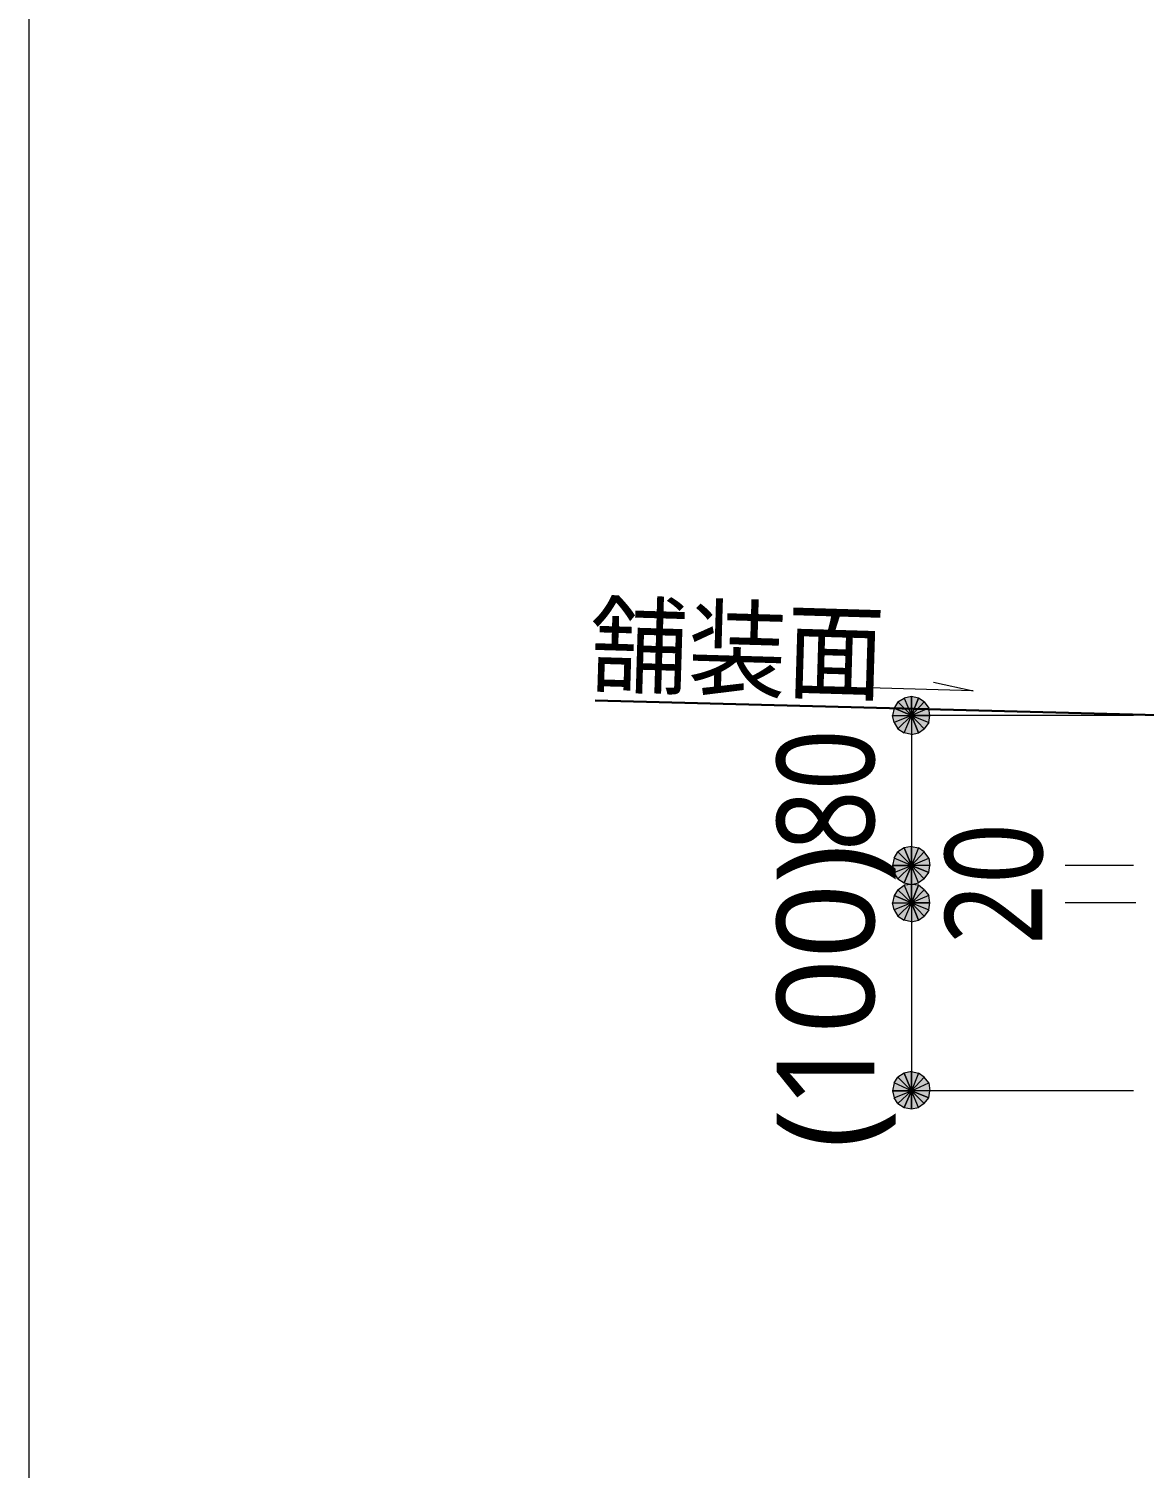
# Model space of a CAD drawing. Header units: millimetres. Extents: x 0 to 420, y 0 to 297.
# Drawn here: x 210.16 to 239.93, y 220.16 to 258.56 of the extents above; entities that cross this region are included whole.
import ezdxf
from ezdxf.enums import TextEntityAlignment as Align

# ---------------------------------------------------------------- set-up
doc = ezdxf.new("R2010")
doc.units = ezdxf.units.MM
doc.styles.add('kst32b', font='NotoSansJP-Variable.ttf')

msp = doc.modelspace()

# ---------------------------------------------------------------- hatches: boundary and pattern name
h = msp.add_hatch(color=7)
h.paths.add_polyline_path([(233.257, 240.432), (233.214, 240.242), (233.722, 240.242), (233.257, 240.432)])
h.paths.add_polyline_path([(233.214, 240.242), (233.722, 240.242), (233.257, 240.051), (233.214, 240.242)])
h.paths.add_polyline_path([(233.722, 240.242), (233.257, 240.051), (233.362, 239.882), (233.722, 240.242)])
h = msp.add_hatch(color=7)
h.paths.add_polyline_path([(233.722, 240.75), (233.532, 240.707), (233.722, 240.242), (233.722, 240.75)])
h.paths.add_polyline_path([(233.532, 240.707), (233.722, 240.242), (233.362, 240.601), (233.532, 240.707)])
h.paths.add_polyline_path([(233.722, 240.242), (233.362, 240.601), (233.257, 240.432), (233.722, 240.242)])
for points in [[(233.913, 240.707), (233.722, 240.75), (233.722, 240.242), (233.913, 240.707)], [(233.532, 235.775), (233.722, 235.733), (233.722, 236.241), (233.532, 235.775)], [(233.913, 235.712), (233.722, 235.733), (233.722, 235.246), (233.913, 235.712)], [(233.532, 229.785), (233.722, 229.743), (233.722, 230.23), (233.532, 229.785)]]:
    msp.add_hatch(color=7).paths.add_polyline_path(points)
h = msp.add_hatch(color=7)
h.paths.add_polyline_path([(234.209, 240.242), (234.188, 240.432), (233.722, 240.242), (234.209, 240.242)])
h.paths.add_polyline_path([(234.188, 240.432), (233.722, 240.242), (234.061, 240.601), (234.188, 240.432)])
h.paths.add_polyline_path([(233.722, 240.242), (234.061, 240.601), (233.913, 240.707), (233.722, 240.242)])
h = msp.add_hatch(color=7)
h.paths.add_polyline_path([(233.362, 239.882), (233.532, 239.776), (233.722, 240.242), (233.362, 239.882)])
h.paths.add_polyline_path([(233.532, 239.776), (233.722, 240.242), (233.722, 239.734), (233.532, 239.776)])
h.paths.add_polyline_path([(233.722, 240.242), (233.722, 239.734), (233.913, 239.776), (233.722, 240.242)])
h = msp.add_hatch(color=7)
h.paths.add_polyline_path([(233.913, 239.776), (234.061, 239.882), (233.722, 240.242), (233.913, 239.776)])
h.paths.add_polyline_path([(234.061, 239.882), (233.722, 240.242), (234.188, 240.051), (234.061, 239.882)])
h.paths.add_polyline_path([(233.722, 240.242), (234.188, 240.051), (234.209, 240.242), (233.722, 240.242)])
h = msp.add_hatch(color=7)
h.paths.add_polyline_path([(233.532, 236.707), (233.362, 236.601), (233.722, 236.241), (233.532, 236.707)])
h.paths.add_polyline_path([(233.362, 236.601), (233.722, 236.241), (233.257, 236.432), (233.362, 236.601)])
h.paths.add_polyline_path([(233.722, 236.241), (233.257, 236.432), (233.214, 236.241), (233.722, 236.241)])
h = msp.add_hatch(color=7)
h.paths.add_polyline_path([(234.061, 236.601), (233.913, 236.707), (233.722, 236.241), (234.061, 236.601)])
h.paths.add_polyline_path([(233.913, 236.707), (233.722, 236.241), (233.722, 236.749), (233.913, 236.707)])
h.paths.add_polyline_path([(233.722, 236.241), (233.722, 236.749), (233.532, 236.707), (233.722, 236.241)])
h = msp.add_hatch(color=7)
h.paths.add_polyline_path([(234.188, 236.051), (234.209, 236.241), (233.722, 236.241), (234.188, 236.051)])
h.paths.add_polyline_path([(234.209, 236.241), (233.722, 236.241), (234.188, 236.432), (234.209, 236.241)])
h.paths.add_polyline_path([(233.722, 236.241), (234.188, 236.432), (234.061, 236.601), (233.722, 236.241)])
h = msp.add_hatch(color=7)
h.paths.add_polyline_path([(233.214, 236.241), (233.257, 236.051), (233.722, 236.241), (233.214, 236.241)])
h.paths.add_polyline_path([(233.257, 236.051), (233.722, 236.241), (233.362, 235.881), (233.257, 236.051)])
h.paths.add_polyline_path([(233.722, 236.241), (233.362, 235.881), (233.532, 235.775), (233.722, 236.241)])
h = msp.add_hatch(color=7)
h.paths.add_polyline_path([(233.722, 235.733), (233.913, 235.775), (233.722, 236.241), (233.722, 235.733)])
h.paths.add_polyline_path([(233.913, 235.775), (233.722, 236.241), (234.061, 235.881), (233.913, 235.775)])
h.paths.add_polyline_path([(233.722, 236.241), (234.061, 235.881), (234.188, 236.051), (233.722, 236.241)])
h = msp.add_hatch(color=7)
h.paths.add_polyline_path([(233.257, 235.437), (233.214, 235.246), (233.722, 235.246), (233.257, 235.437)])
h.paths.add_polyline_path([(233.214, 235.246), (233.722, 235.246), (233.257, 235.056), (233.214, 235.246)])
h.paths.add_polyline_path([(233.722, 235.246), (233.257, 235.056), (233.362, 234.887), (233.722, 235.246)])
h = msp.add_hatch(color=7)
h.paths.add_polyline_path([(233.722, 235.733), (233.532, 235.712), (233.722, 235.246), (233.722, 235.733)])
h.paths.add_polyline_path([(233.532, 235.712), (233.722, 235.246), (233.362, 235.585), (233.532, 235.712)])
h.paths.add_polyline_path([(233.722, 235.246), (233.362, 235.585), (233.257, 235.437), (233.722, 235.246)])
h = msp.add_hatch(color=7)
h.paths.add_polyline_path([(234.209, 235.246), (234.188, 235.437), (233.722, 235.246), (234.209, 235.246)])
h.paths.add_polyline_path([(234.188, 235.437), (233.722, 235.246), (234.061, 235.585), (234.188, 235.437)])
h.paths.add_polyline_path([(233.722, 235.246), (234.061, 235.585), (233.913, 235.712), (233.722, 235.246)])
h = msp.add_hatch(color=7)
h.paths.add_polyline_path([(233.362, 234.887), (233.532, 234.781), (233.722, 235.246), (233.362, 234.887)])
h.paths.add_polyline_path([(233.532, 234.781), (233.722, 235.246), (233.722, 234.738), (233.532, 234.781)])
h.paths.add_polyline_path([(233.722, 235.246), (233.722, 234.738), (233.913, 234.781), (233.722, 235.246)])
h = msp.add_hatch(color=7)
h.paths.add_polyline_path([(233.913, 234.781), (234.061, 234.887), (233.722, 235.246), (233.913, 234.781)])
h.paths.add_polyline_path([(234.061, 234.887), (233.722, 235.246), (234.188, 235.056), (234.061, 234.887)])
h.paths.add_polyline_path([(233.722, 235.246), (234.188, 235.056), (234.209, 235.246), (233.722, 235.246)])
h = msp.add_hatch(color=7)
h.paths.add_polyline_path([(233.532, 230.696), (233.362, 230.59), (233.722, 230.23), (233.532, 230.696)])
h.paths.add_polyline_path([(233.362, 230.59), (233.722, 230.23), (233.257, 230.441), (233.362, 230.59)])
h.paths.add_polyline_path([(233.722, 230.23), (233.257, 230.441), (233.214, 230.23), (233.722, 230.23)])
h = msp.add_hatch(color=7)
h.paths.add_polyline_path([(234.061, 230.59), (233.913, 230.696), (233.722, 230.23), (234.061, 230.59)])
h.paths.add_polyline_path([(233.913, 230.696), (233.722, 230.23), (233.722, 230.738), (233.913, 230.696)])
h.paths.add_polyline_path([(233.722, 230.23), (233.722, 230.738), (233.532, 230.696), (233.722, 230.23)])
h = msp.add_hatch(color=7)
h.paths.add_polyline_path([(234.188, 230.039), (234.209, 230.23), (233.722, 230.23), (234.188, 230.039)])
h.paths.add_polyline_path([(234.209, 230.23), (233.722, 230.23), (234.188, 230.441), (234.209, 230.23)])
h.paths.add_polyline_path([(233.722, 230.23), (234.188, 230.441), (234.061, 230.59), (233.722, 230.23)])
h = msp.add_hatch(color=7)
h.paths.add_polyline_path([(233.214, 230.23), (233.257, 230.039), (233.722, 230.23), (233.214, 230.23)])
h.paths.add_polyline_path([(233.257, 230.039), (233.722, 230.23), (233.362, 229.891), (233.257, 230.039)])
h.paths.add_polyline_path([(233.722, 230.23), (233.362, 229.891), (233.532, 229.785), (233.722, 230.23)])
h = msp.add_hatch(color=7)
h.paths.add_polyline_path([(233.722, 229.743), (233.913, 229.785), (233.722, 230.23), (233.722, 229.743)])
h.paths.add_polyline_path([(233.913, 229.785), (233.722, 230.23), (234.061, 229.891), (233.913, 229.785)])
h.paths.add_polyline_path([(233.722, 230.23), (234.061, 229.891), (234.188, 230.039), (233.722, 230.23)])

# ---------------------------------------------------------------- linework, layer by layer
at = {"lineweight": 13}
for points in [[(210.164, 285.983), (210.164, 45.995)], [(234.315, 241.131), (235.373, 240.898), (232.579, 240.982)], [(239.649, 240.242), (233.722, 240.242), (233.722, 236.241)], [(233.722, 236.241), (233.722, 235.246)], [(234.125, 236.241), (233.722, 236.241)], [(239.649, 236.241), (237.829, 236.241)], [(234.125, 235.246), (233.722, 235.246), (233.722, 230.23)], [(239.712, 235.246), (237.829, 235.246)], [(239.649, 230.23), (233.722, 230.23)]]:
    msp.add_lwpolyline(points, dxfattribs=at)
at = {"lineweight": 30}
msp.add_lwpolyline([(225.277, 240.644), (240.644, 240.242)], dxfattribs=at)
at = {"lineweight": 0}
for points in [[(233.257, 240.432), (233.214, 240.242), (233.722, 240.242)], [(233.722, 240.242), (233.362, 240.601), (233.257, 240.432)], [(233.532, 240.707), (233.722, 240.242), (233.362, 240.601)], [(233.722, 240.75), (233.532, 240.707), (233.722, 240.242)], [(233.913, 240.707), (233.722, 240.75), (233.722, 240.242)], [(233.722, 240.242), (234.061, 240.601), (233.913, 240.707)], [(234.188, 240.432), (233.722, 240.242), (234.061, 240.601)], [(234.209, 240.242), (234.188, 240.432), (233.722, 240.242)], [(233.214, 240.242), (233.722, 240.242), (233.257, 240.051)], [(233.722, 240.242), (233.257, 240.051), (233.362, 239.882)], [(233.362, 239.882), (233.532, 239.776), (233.722, 240.242)], [(233.532, 239.776), (233.722, 240.242), (233.722, 239.734)], [(233.722, 240.242), (233.722, 239.734), (233.913, 239.776)], [(233.913, 239.776), (234.061, 239.882), (233.722, 240.242)], [(234.061, 239.882), (233.722, 240.242), (234.188, 240.051)], [(233.722, 240.242), (234.188, 240.051), (234.209, 240.242)], [(233.362, 236.601), (233.722, 236.241), (233.257, 236.432)], [(233.532, 236.707), (233.362, 236.601), (233.722, 236.241)], [(233.722, 236.241), (233.722, 236.749), (233.532, 236.707)], [(233.913, 236.707), (233.722, 236.241), (233.722, 236.749)], [(234.061, 236.601), (233.913, 236.707), (233.722, 236.241)], [(233.722, 236.241), (234.188, 236.432), (234.061, 236.601)], [(233.722, 236.241), (233.257, 236.432), (233.214, 236.241)], [(233.214, 236.241), (233.257, 236.051), (233.722, 236.241)], [(233.257, 236.051), (233.722, 236.241), (233.362, 235.881)], [(233.722, 236.241), (233.362, 235.881), (233.532, 235.775)], [(233.532, 235.775), (233.722, 235.733), (233.722, 236.241)], [(234.209, 236.241), (233.722, 236.241), (234.188, 236.432)], [(233.722, 235.733), (233.913, 235.775), (233.722, 236.241)], [(233.913, 235.775), (233.722, 236.241), (234.061, 235.881)], [(233.722, 236.241), (234.061, 235.881), (234.188, 236.051)], [(234.188, 236.051), (234.209, 236.241), (233.722, 236.241)], [(233.257, 235.437), (233.214, 235.246), (233.722, 235.246)], [(233.722, 235.246), (233.362, 235.585), (233.257, 235.437)], [(233.532, 235.712), (233.722, 235.246), (233.362, 235.585)], [(233.722, 235.733), (233.532, 235.712), (233.722, 235.246)], [(233.913, 235.712), (233.722, 235.733), (233.722, 235.246)], [(233.722, 235.246), (234.061, 235.585), (233.913, 235.712)], [(234.188, 235.437), (233.722, 235.246), (234.061, 235.585)], [(234.209, 235.246), (234.188, 235.437), (233.722, 235.246)], [(233.214, 235.246), (233.722, 235.246), (233.257, 235.056)], [(233.722, 235.246), (233.257, 235.056), (233.362, 234.887)], [(233.362, 234.887), (233.532, 234.781), (233.722, 235.246)], [(233.532, 234.781), (233.722, 235.246), (233.722, 234.738)], [(233.722, 235.246), (233.722, 234.738), (233.913, 234.781)], [(233.913, 234.781), (234.061, 234.887), (233.722, 235.246)], [(234.061, 234.887), (233.722, 235.246), (234.188, 235.056)], [(233.722, 235.246), (234.188, 235.056), (234.209, 235.246)], [(233.722, 230.23), (233.257, 230.441), (233.214, 230.23)], [(233.362, 230.59), (233.722, 230.23), (233.257, 230.441)], [(233.532, 230.696), (233.362, 230.59), (233.722, 230.23)], [(233.722, 230.23), (233.722, 230.738), (233.532, 230.696)], [(233.913, 230.696), (233.722, 230.23), (233.722, 230.738)], [(234.061, 230.59), (233.913, 230.696), (233.722, 230.23)], [(233.722, 230.23), (234.188, 230.441), (234.061, 230.59)], [(234.209, 230.23), (233.722, 230.23), (234.188, 230.441)], [(233.214, 230.23), (233.257, 230.039), (233.722, 230.23)], [(233.257, 230.039), (233.722, 230.23), (233.362, 229.891)], [(233.722, 230.23), (233.362, 229.891), (233.532, 229.785)], [(233.532, 229.785), (233.722, 229.743), (233.722, 230.23)], [(233.722, 229.743), (233.913, 229.785), (233.722, 230.23)], [(233.913, 229.785), (233.722, 230.23), (234.061, 229.891)], [(233.722, 230.23), (234.061, 229.891), (234.188, 230.039)], [(234.188, 230.039), (234.209, 230.23), (233.722, 230.23)]]:
    msp.add_lwpolyline(points, close=True, dxfattribs=at)

# ---------------------------------------------------------------- texts
at = {"style": 'kst32b'}
for s, height, p, p2 in [('舗装面', 2.0791, (225.108, 241.088), (232.977, 240.853)), ('80', 2.5989, (232.728, 236.622), (232.728, 239.871)), ('20', 2.5989, (237.215, 234.124), (237.215, 237.373)), ('(100)', 2.5989, (232.728, 228.685), (232.728, 236.806))]:
    msp.add_text(s, height=height, dxfattribs=at).set_placement(p, p2, align=Align.FIT)

doc.saveas('drawing.dxf')
